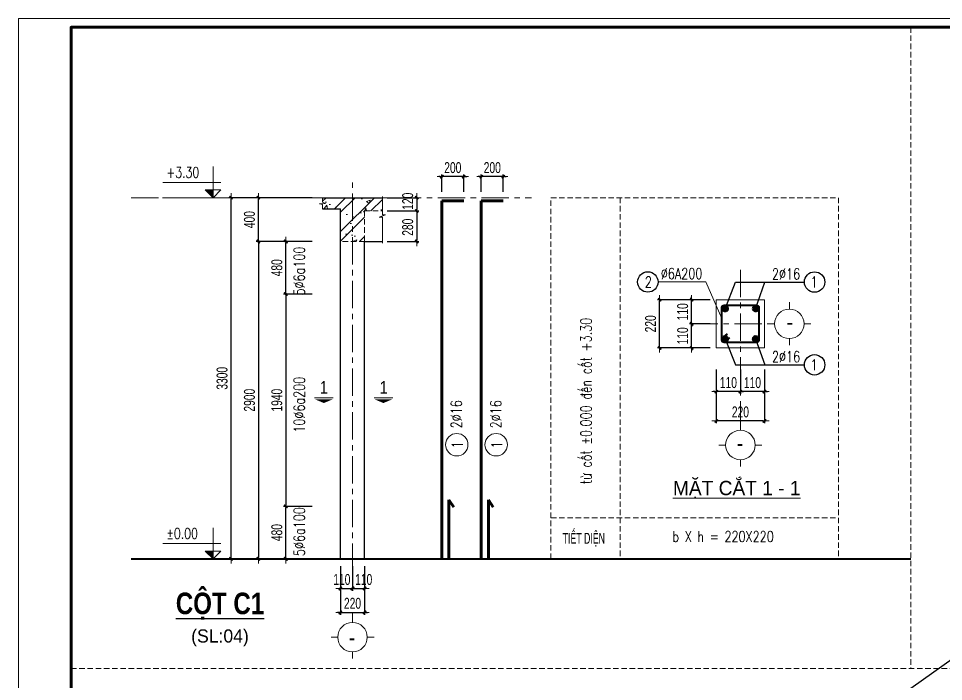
# Model space of a CAD drawing. Header units: millimetres. Extents: x 19378 to 270036, y -611253 to -548347.
# Drawn here: x 211236 to 219682, y -554406 to -548347 of the extents above; entities that cross this region are included whole.
import ezdxf
from ezdxf.enums import TextEntityAlignment as Align

# ---------------------------------------------------------------- set-up
doc = ezdxf.new("R2010")
doc.units = ezdxf.units.MM
doc.header["$MEASUREMENT"] = 0
doc.header["$PDMODE"] = 32
for name, pattern in [('CENTERX2', [4, 2.5, -0.5, 0.5, -0.5]), ('DASHDOT', [1, 0.5, -0.25, 0, -0.25]), ('HIDDEN', [0.375, 0.25, -0.125])]:
    doc.linetypes.add(name, pattern=pattern)
doc.layers.get('Defpoints').update_dxf_attribs({"color": 1})
for name, color, linetype, lineweight in [('7', 7, 'Continuous', 13), ('EG Dim', 8, 'Continuous', 15), ('EG Khac', 4, 'Continuous', 15), ('EG Net dam3', 1, 'Continuous', 60), ('EG Text1', 3, 'Continuous', 20), ('EG Text2', 7, 'Continuous', 20), ('ISO', 153, 'Continuous', 13), ('Khac', 156, 'Continuous', 9), ('LC Dim', 8, 'Continuous', 18), ('LC Hatch', 252, 'Continuous', 9), ('LC ISO', 153, 'Continuous', 13), ('LC MANH DUT', 35, 'HIDDEN', 5), ('LC Net dam2', 6, 'Continuous', 40), ('LC Net dam3', 1, 'Continuous', 60), ('LC Net manh', 236, 'Continuous', 5), ('LC Net thay', 7, 'Continuous', 25), ('LC Net truc', 8, 'DASHDOT', 13), ('LC Text1', 3, 'Continuous', 20), ('LC Text2', 7, 'Continuous', 25), ('TEXT2', 7, 'Continuous', 18)]:
    doc.layers.add(name, color=color, linetype=linetype, lineweight=lineweight)
doc.layers.add('KCS_Plotter', color=11, linetype='Continuous', plot=False)
doc.layers.add('Khungten_LCDI', color=7, linetype='Continuous')
doc.layers.add('Kichthuoc', color=9, linetype='Continuous')
doc.styles.add('EG 1', font='VHAVANB.TTF')
doc.styles.add('EG Hai', font='VHARIALN.TTF', dxfattribs={"width": 0.7})
doc.styles.add('EG Huy', font='vnsimli.shx', dxfattribs={"width": 0.75})
doc.styles.add('HOATBIF', font='hoatbif.shx', dxfattribs={"width": 0.7})
doc.styles.add('Khungten', font='VHAVAN.TTF', dxfattribs={"width": 0.9, "height": 5000})
doc.styles.add('LC 1', font='VHAVANB.TTF')
doc.styles.add('LC 3', font='vnsimli.shx', dxfattribs={"width": 0.75})
doc.styles.add('LC3', font='VHARIALB.TTF', dxfattribs={"width": 0.8})
doc.styles.add('RMS2', font='romans.shx', dxfattribs={"width": 0.75})
doc.styles.add('Title', font='VHBLACK.TTF', dxfattribs={"width": 0.8})
doc.dimstyles.new('1-100(1-40)', dxfattribs={"dimscale": 40, "dimtxt": 2.5, "dimasz": 0.35, "dimexe": 0.5, "dimexo": 0, "dimgap": 0.8, "dimtad": 1, "dimdec": 0, "dimzin": 0, "dimdsep": 46, "dimtxsty": 'HOATBIF', "dimblk1": 'DOT', "dimblk2": 'DOT', "dimsah": 1, "dimcen": -1, "dimdle": 1, "dimclrd": 256, "dimclre": 256, "dimclrt": 4, "dimadec": 3, "dimazin": 2, "dimtfac": 0.333333, "dimtdec": 0, "dimtix": 1, "dimtmove": 2, "dimatfit": 3, "dimldrblk": 'DOT', "dimfxl": 1, "dimtvp": 0.833333, "dimtolj": 1, "dimtzin": 0, "dimarcsym": 0})

# ---------------------------------------------------------------- blocks, each defined once
blk = doc.blocks.new('catngang')
at = {"layer": 'EG Khac', "color": 1, "ltscale": 2}
blk.add_line((0, 0), (-4.41, 0), dxfattribs=at)
blk.add_lwpolyline([(-2.21, -1.22, 0, 4.29, 0), (-2.21, -0.33, 2.5, 2.5, 0)], format="xyseb", dxfattribs=at)
at = {"layer": 'EG Khac', "color": 7, "style": 'EG 1'}
blk.add_attdef('MC', text='', height=3, dxfattribs=at).set_placement((-2.21, 2.5), align=Align.MIDDLE_CENTER)
blk = doc.blocks.new('TIEUDE2')
at = {"layer": 'LC Text2', "color": 7, "style": 'LC 1'}
blk.add_attdef('%%UTIªU§Ò', text='', height=3.5, dxfattribs=at).set_placement((0, 0), align=Align.BOTTOM_CENTER)
blk.add_attdef('TL', text='', height=2.2, dxfattribs=at).set_placement((0, -1.8), align=Align.TOP_CENTER)
blk = doc.blocks.new('CT')
at = {"layer": 'LC Text1', "lineweight": 15}
blk.add_hatch(color=4, dxfattribs=at).paths.add_polyline_path([(3.25, 1.6), (1.64, 1.6), (1.64, 0)])
at = {"layer": 'LC Text1', "color": 4, "lineweight": 15, "ltscale": 50}
for p, q in [((0.05, 3.14), (12, 3.14)), ((12.09, 0), (0, 0))]:
    blk.add_line(p, q, dxfattribs=at)
for points in [[(1.64, 6.43), (1.64, 0)], [(1.64, 0), (0.03, 1.6), (1.64, 1.6)], [(1.64, 0), (3.25, 1.6), (1.64, 1.6)]]:
    blk.add_lwpolyline(points, dxfattribs=at)
at = {"layer": 'LC Text1', "color": 4, "style": 'LC 3', "width": 0.75}
blk.add_attdef('CT', (1.91, 3.5), '', height=2.2, dxfattribs=at)
blk = doc.blocks.new('DOT')
at = {"layer": 'LC Dim'}
blk.add_line((-3, 0), (3, 0), dxfattribs=at)
at = {"layer": 'LC Dim', "color": 4}
blk.add_line((-1, -1), (1, 1), dxfattribs=at)
blk.add_lwpolyline([(0.5, 1), (-1, -0.5), (-0.5, -1), (1, 0.5)], close=True, dxfattribs=at)
blk = doc.blocks.new('*D17')
at = {"layer": 'Defpoints', "color": 0, "ltscale": 2, "transparency": 16777216}
for p in [(213676.9, -552805.2), (213916.3, -552805.2), (213916.3, -553285.2)]:
    blk.add_point(p, dxfattribs=at)
at = {"layer": 'LC Dim', "lineweight": -2, "ltscale": 2, "transparency": 16777216}
for p, q in [((213916.3, -552805.2), (213656.9, -552805.2)), ((213676.9, -553271.2), (213676.9, -552819.2)), ((213916.3, -553285.2), (213656.9, -553285.2))]:
    blk.add_line(p, q, dxfattribs=at)
at = {"layer": 'LC Dim', "lineweight": -2, "ltscale": 2, "transparency": 16777216, "xscale": 14, "yscale": 14, "zscale": 14}
for p, rotation in [((213676.9, -552805.2), 90), ((213676.9, -553285.2), 270)]:
    blk.add_blockref('DOT', p, dxfattribs=dict(at, rotation=rotation))
at = {"layer": 'LC Dim', "color": 4, "ltscale": 2, "transparency": 16777216, "insert": (213594.9, -553045.2), "char_height": 100, "attachment_point": 5, "rotation": 90, "style": 'HOATBIF'}
blk.add_mtext('\\A1;480', dxfattribs=at)
blk = doc.blocks.new('_Dot')
at = {"color": 0, "linetype": 'ByBlock', "lineweight": -2}
blk.add_line((-0.5, 0), (-1, 0), dxfattribs=at)
at = {"color": 0, "linetype": 'ByBlock', "const_width": 0.5}
blk.add_lwpolyline([(-0.25, 0, 1), (0.25, 0, 1)], format="xyb", close=True, dxfattribs=at)
blk = doc.blocks.new('*D18')
at = {"layer": 'Defpoints', "color": 0, "ltscale": 2, "transparency": 16777216}
for p in [(213676.9, -550385.2), (213916.3, -550385.2), (213916.3, -550865.2)]:
    blk.add_point(p, dxfattribs=at)
at = {"layer": 'LC Dim', "lineweight": -2, "ltscale": 2, "transparency": 16777216}
for p, q in [((213916.3, -550385.2), (213656.9, -550385.2)), ((213676.9, -550851.2), (213676.9, -550399.2)), ((213916.3, -550865.2), (213656.9, -550865.2))]:
    blk.add_line(p, q, dxfattribs=at)
at = {"layer": 'LC Dim', "lineweight": -2, "ltscale": 2, "transparency": 16777216, "xscale": 14, "yscale": 14, "zscale": 14}
for p, rotation in [((213676.9, -550385.2), 90), ((213676.9, -550865.2), 270)]:
    blk.add_blockref('DOT', p, dxfattribs=dict(at, rotation=rotation))
at = {"layer": 'LC Dim', "color": 4, "ltscale": 2, "transparency": 16777216, "insert": (213594.9, -550625.2), "char_height": 100, "attachment_point": 5, "rotation": 90, "style": 'HOATBIF'}
blk.add_mtext('\\A1;480', dxfattribs=at)
blk = doc.blocks.new('*D19')
at = {"layer": 'Defpoints', "color": 0, "ltscale": 2, "transparency": 16777216}
for p in [(213916.3, -550865.2), (213676.9, -552805.2), (213916.3, -552805.2)]:
    blk.add_point(p, dxfattribs=at)
at = {"layer": 'LC Dim', "lineweight": -2, "ltscale": 2, "transparency": 16777216}
for p, q in [((213916.3, -550865.2), (213656.9, -550865.2)), ((213676.9, -550879.2), (213676.9, -552791.2)), ((213916.3, -552805.2), (213656.9, -552805.2))]:
    blk.add_line(p, q, dxfattribs=at)
at = {"layer": 'LC Dim', "lineweight": -2, "ltscale": 2, "transparency": 16777216, "xscale": 14, "yscale": 14, "zscale": 14}
for p, rotation in [((213676.9, -550865.2), 90), ((213676.9, -552805.2), 270)]:
    blk.add_blockref('DOT', p, dxfattribs=dict(at, rotation=rotation))
at = {"layer": 'LC Dim', "color": 4, "ltscale": 2, "transparency": 16777216, "insert": (213594.9, -551835.2), "char_height": 100, "attachment_point": 5, "rotation": 90, "style": 'HOATBIF'}
blk.add_mtext('\\A1;1940', dxfattribs=at)
blk = doc.blocks.new('*D20')
at = {"layer": 'Defpoints', "color": 0, "ltscale": 2, "transparency": 16777216}
for p in [(213916.3, -550385.2), (213426.9, -553285.2), (213916.3, -553285.2)]:
    blk.add_point(p, dxfattribs=at)
at = {"layer": 'LC Dim', "lineweight": -2, "ltscale": 2, "transparency": 16777216}
for p, q in [((213916.3, -550385.2), (213406.9, -550385.2)), ((213426.9, -550399.2), (213426.9, -553271.2)), ((213916.3, -553285.2), (213406.9, -553285.2))]:
    blk.add_line(p, q, dxfattribs=at)
at = {"layer": 'LC Dim', "lineweight": -2, "ltscale": 2, "transparency": 16777216, "xscale": 14, "yscale": 14, "zscale": 14}
for p, rotation in [((213426.9, -550385.2), 90), ((213426.9, -553285.2), 270)]:
    blk.add_blockref('DOT', p, dxfattribs=dict(at, rotation=rotation))
at = {"layer": 'LC Dim', "color": 4, "ltscale": 2, "transparency": 16777216, "insert": (213344.9, -551835.2), "char_height": 100, "attachment_point": 5, "rotation": 90, "style": 'HOATBIF'}
blk.add_mtext('\\A1;2900', dxfattribs=at)
blk = doc.blocks.new('*D21')
at = {"layer": 'Defpoints', "color": 0, "ltscale": 2, "transparency": 16777216}
for p in [(213426.9, -549985.2), (213916.3, -549985.2), (213916.3, -550385.2)]:
    blk.add_point(p, dxfattribs=at)
at = {"layer": 'LC Dim', "lineweight": -2, "ltscale": 2, "transparency": 16777216}
for p, q in [((213916.3, -549985.2), (213406.9, -549985.2)), ((213426.9, -550371.2), (213426.9, -549999.2)), ((213916.3, -550385.2), (213406.9, -550385.2))]:
    blk.add_line(p, q, dxfattribs=at)
at = {"layer": 'LC Dim', "lineweight": -2, "ltscale": 2, "transparency": 16777216, "xscale": 14, "yscale": 14, "zscale": 14}
for p, rotation in [((213426.9, -549985.2), 90), ((213426.9, -550385.2), 270)]:
    blk.add_blockref('DOT', p, dxfattribs=dict(at, rotation=rotation))
at = {"layer": 'LC Dim', "color": 4, "ltscale": 2, "transparency": 16777216, "insert": (213344.9, -550185.2), "char_height": 100, "attachment_point": 5, "rotation": 90, "style": 'HOATBIF'}
blk.add_mtext('\\A1;400', dxfattribs=at)
blk = doc.blocks.new('*D22')
at = {"layer": 'Defpoints', "color": 0, "ltscale": 2, "transparency": 16777216}
for p in [(213176.9, -549985.2), (213916.3, -549985.2), (213916.3, -553285.2)]:
    blk.add_point(p, dxfattribs=at)
at = {"layer": 'LC Dim', "lineweight": -2, "ltscale": 2, "transparency": 16777216}
for p, q in [((213916.3, -549985.2), (213156.9, -549985.2)), ((213176.9, -553271.2), (213176.9, -549999.2)), ((213916.3, -553285.2), (213156.9, -553285.2))]:
    blk.add_line(p, q, dxfattribs=at)
at = {"layer": 'LC Dim', "lineweight": -2, "ltscale": 2, "transparency": 16777216, "xscale": 14, "yscale": 14, "zscale": 14}
for p, rotation in [((213176.9, -549985.2), 90), ((213176.9, -553285.2), 270)]:
    blk.add_blockref('DOT', p, dxfattribs=dict(at, rotation=rotation))
at = {"layer": 'LC Dim', "color": 4, "ltscale": 2, "transparency": 16777216, "insert": (213094.9, -551635.2), "char_height": 100, "attachment_point": 5, "rotation": 90, "style": 'HOATBIF'}
blk.add_mtext('\\A1;3300', dxfattribs=at)
blk = doc.blocks.new('*D23')
at = {"layer": 'Defpoints', "color": 0, "ltscale": 2, "transparency": 16777216}
for p in [(214175.7, -553352.8), (214285.7, -553352.8), (214285.7, -553556.3)]:
    blk.add_point(p, dxfattribs=at)
at = {"layer": 'LC Dim', "lineweight": -2, "ltscale": 2, "transparency": 16777216}
for p, q in [((214175.7, -553352.8), (214175.7, -553576.3)), ((214285.7, -553352.8), (214285.7, -553576.3)), ((214189.7, -553556.3), (214271.7, -553556.3))]:
    blk.add_line(p, q, dxfattribs=at)
at = {"layer": 'LC Dim', "lineweight": -2, "ltscale": 2, "transparency": 16777216, "xscale": 14, "yscale": 14, "zscale": 14, "rotation": 180}
blk.add_blockref('DOT', (214175.7, -553556.3), dxfattribs=at)
at = {"layer": 'LC Dim', "lineweight": -2, "ltscale": 2, "transparency": 16777216, "xscale": 14, "yscale": 14, "zscale": 14}
blk.add_blockref('DOT', (214285.7, -553556.3), dxfattribs=at)
at = {"layer": 'LC Dim', "color": 4, "ltscale": 2, "transparency": 16777216, "insert": (214188.4, -553474.3), "char_height": 100, "attachment_point": 5, "style": 'HOATBIF'}
blk.add_mtext('\\A1;110', dxfattribs=at)
blk = doc.blocks.new('*D24')
at = {"layer": 'Defpoints', "color": 0, "ltscale": 2, "transparency": 16777216}
for p in [(214285.7, -553352.8), (214395.7, -553352.8), (214395.7, -553556.3)]:
    blk.add_point(p, dxfattribs=at)
at = {"layer": 'LC Dim', "lineweight": -2, "ltscale": 2, "transparency": 16777216}
for p, q in [((214285.7, -553352.8), (214285.7, -553576.3)), ((214395.7, -553352.8), (214395.7, -553576.3)), ((214299.7, -553556.3), (214381.7, -553556.3))]:
    blk.add_line(p, q, dxfattribs=at)
at = {"layer": 'LC Dim', "lineweight": -2, "ltscale": 2, "transparency": 16777216, "xscale": 14, "yscale": 14, "zscale": 14, "rotation": 180}
blk.add_blockref('DOT', (214285.7, -553556.3), dxfattribs=at)
at = {"layer": 'LC Dim', "lineweight": -2, "ltscale": 2, "transparency": 16777216, "xscale": 14, "yscale": 14, "zscale": 14}
blk.add_blockref('DOT', (214395.7, -553556.3), dxfattribs=at)
at = {"layer": 'LC Dim', "color": 4, "ltscale": 2, "transparency": 16777216, "insert": (214387.9, -553474.3), "char_height": 100, "attachment_point": 5, "style": 'HOATBIF'}
blk.add_mtext('\\A1;110', dxfattribs=at)
blk = doc.blocks.new('*D25')
at = {"layer": 'Defpoints', "color": 0, "ltscale": 2, "transparency": 16777216}
for p in [(214175.7, -553352.8), (214395.7, -553352.8), (214395.7, -553775.3)]:
    blk.add_point(p, dxfattribs=at)
at = {"layer": 'LC Dim', "lineweight": -2, "ltscale": 2, "transparency": 16777216}
for p, q in [((214175.7, -553352.8), (214175.7, -553795.3)), ((214395.7, -553352.8), (214395.7, -553795.3)), ((214161.7, -553775.3), (214147.7, -553775.3)), ((214175.7, -553775.3), (214395.7, -553775.3)), ((214409.7, -553775.3), (214423.7, -553775.3))]:
    blk.add_line(p, q, dxfattribs=at)
at = {"layer": 'LC Dim', "lineweight": -2, "ltscale": 2, "transparency": 16777216, "xscale": 14, "yscale": 14, "zscale": 14}
blk.add_blockref('DOT', (214175.7, -553775.3), dxfattribs=at)
at = {"layer": 'LC Dim', "lineweight": -2, "ltscale": 2, "transparency": 16777216, "xscale": 14, "yscale": 14, "zscale": 14, "rotation": 180}
blk.add_blockref('DOT', (214395.7, -553775.3), dxfattribs=at)
at = {"layer": 'LC Dim', "color": 4, "ltscale": 2, "transparency": 16777216, "insert": (214285.7, -553692), "char_height": 100, "attachment_point": 5, "style": 'HOATBIF'}
blk.add_mtext('\\A1;220', dxfattribs=at)
blk = doc.blocks.new('TTRUC')
at = {"layer": 'LC ISO'}
for p, q in [((0, 6.95), (0, 10.13)), ((-6.95, 0), (-10.13, 0)), ((6.95, 0), (10.13, 0)), ((0, -6.95), (0, -10.13))]:
    blk.add_line(p, q, dxfattribs=at)
at = {"layer": 'LC Net manh'}
blk.add_circle((0, 0), 6.95, dxfattribs=at)
blk = doc.blocks.new('theptron1')
at = {"layer": 'LC Net dam3'}
for p, q in [((-0.5, 0), (0.5, 0)), ((-0.35, 0.35), (0.35, -0.35)), ((0.35, 0.35), (-0.35, -0.35)), ((0, 0.5), (0, -0.5))]:
    blk.add_line(p, q, dxfattribs=at)
blk.add_circle((0, 0), 0.5, dxfattribs=at)
blk = doc.blocks.new('*D26')
at = {"layer": 'Defpoints', "color": 0, "ltscale": 2, "transparency": 16777216}
for p in [(217382.8, -551137.3), (217551.3, -551137.3), (217551.3, -551357.3)]:
    blk.add_point(p, dxfattribs=at)
at = {"layer": 'LC Dim', "lineweight": -2, "ltscale": 2, "transparency": 16777216}
for p, q in [((217551.3, -551137.3), (217362.8, -551137.3)), ((217382.8, -551123.3), (217382.8, -551109.3)), ((217382.8, -551357.3), (217382.8, -551137.3)), ((217551.3, -551357.3), (217362.8, -551357.3)), ((217382.8, -551371.3), (217382.8, -551385.3))]:
    blk.add_line(p, q, dxfattribs=at)
at = {"layer": 'LC Dim', "lineweight": -2, "ltscale": 2, "transparency": 16777216, "xscale": 14, "yscale": 14, "zscale": 14}
for p, rotation in [((217382.8, -551137.3), 270), ((217382.8, -551357.3), 90)]:
    blk.add_blockref('DOT', p, dxfattribs=dict(at, rotation=rotation))
at = {"layer": 'LC Dim', "color": 4, "ltscale": 2, "transparency": 16777216, "insert": (217300.8, -551247.3), "char_height": 100, "attachment_point": 5, "rotation": 90, "style": 'HOATBIF'}
blk.add_mtext('\\A1;110', dxfattribs=at)
blk = doc.blocks.new('*D27')
at = {"layer": 'Defpoints', "color": 0, "ltscale": 2, "transparency": 16777216}
for p in [(217382.8, -550917.3), (217551.3, -550917.3), (217551.3, -551137.3)]:
    blk.add_point(p, dxfattribs=at)
at = {"layer": 'LC Dim', "lineweight": -2, "ltscale": 2, "transparency": 16777216}
for p, q in [((217382.8, -550903.3), (217382.8, -550889.3)), ((217551.3, -550917.3), (217362.8, -550917.3)), ((217382.8, -551137.3), (217382.8, -550917.3)), ((217551.3, -551137.3), (217362.8, -551137.3)), ((217382.8, -551151.3), (217382.8, -551165.3))]:
    blk.add_line(p, q, dxfattribs=at)
at = {"layer": 'LC Dim', "lineweight": -2, "ltscale": 2, "transparency": 16777216, "xscale": 14, "yscale": 14, "zscale": 14}
for p, rotation in [((217382.8, -550917.3), 270), ((217382.8, -551137.3), 90)]:
    blk.add_blockref('DOT', p, dxfattribs=dict(at, rotation=rotation))
at = {"layer": 'LC Dim', "color": 4, "ltscale": 2, "transparency": 16777216, "insert": (217300.8, -551027.3), "char_height": 100, "attachment_point": 5, "rotation": 90, "style": 'HOATBIF'}
blk.add_mtext('\\A1;110', dxfattribs=at)
blk = doc.blocks.new('*D28')
at = {"layer": 'Defpoints', "color": 0, "ltscale": 2, "transparency": 16777216}
for p in [(217090, -550917.3), (217551.3, -550917.3), (217551.3, -551357.3)]:
    blk.add_point(p, dxfattribs=at)
at = {"layer": 'LC Dim', "lineweight": -2, "ltscale": 2, "transparency": 16777216}
for p, q in [((217551.3, -550917.3), (217070, -550917.3)), ((217090, -551343.3), (217090, -550931.3)), ((217551.3, -551357.3), (217070, -551357.3))]:
    blk.add_line(p, q, dxfattribs=at)
at = {"layer": 'LC Dim', "lineweight": -2, "ltscale": 2, "transparency": 16777216, "xscale": 14, "yscale": 14, "zscale": 14}
for p, rotation in [((217090, -550917.3), 90), ((217090, -551357.3), 270)]:
    blk.add_blockref('DOT', p, dxfattribs=dict(at, rotation=rotation))
at = {"layer": 'LC Dim', "color": 4, "ltscale": 2, "transparency": 16777216, "insert": (217008, -551137.3), "char_height": 100, "attachment_point": 5, "rotation": 90, "style": 'HOATBIF'}
blk.add_mtext('\\A1;220', dxfattribs=at)
blk = doc.blocks.new('*D29')
at = {"layer": 'Defpoints', "color": 0, "ltscale": 2, "transparency": 16777216}
for p in [(217828, -551553.5), (218048, -551553.5), (217828, -551757)]:
    blk.add_point(p, dxfattribs=at)
at = {"layer": 'LC Dim', "lineweight": -2, "ltscale": 2, "transparency": 16777216}
for p, q in [((217828, -551553.5), (217828, -551777)), ((218048, -551553.5), (218048, -551777)), ((217814, -551757), (217800, -551757)), ((218048, -551757), (217828, -551757)), ((218062, -551757), (218076, -551757))]:
    blk.add_line(p, q, dxfattribs=at)
at = {"layer": 'LC Dim', "lineweight": -2, "ltscale": 2, "transparency": 16777216, "xscale": 14, "yscale": 14, "zscale": 14}
blk.add_blockref('DOT', (217828, -551757), dxfattribs=at)
at = {"layer": 'LC Dim', "lineweight": -2, "ltscale": 2, "transparency": 16777216, "xscale": 14, "yscale": 14, "zscale": 14, "rotation": 180}
blk.add_blockref('DOT', (218048, -551757), dxfattribs=at)
at = {"layer": 'LC Dim', "color": 4, "ltscale": 2, "transparency": 16777216, "insert": (217938, -551675), "char_height": 100, "attachment_point": 5, "style": 'HOATBIF'}
blk.add_mtext('\\A1;110', dxfattribs=at)
blk = doc.blocks.new('*D30')
at = {"layer": 'Defpoints', "color": 0, "ltscale": 2, "transparency": 16777216}
for p in [(217608, -551553.5), (217828, -551553.5), (217608, -551757)]:
    blk.add_point(p, dxfattribs=at)
at = {"layer": 'LC Dim', "lineweight": -2, "ltscale": 2, "transparency": 16777216}
for p, q in [((217608, -551553.5), (217608, -551777)), ((217828, -551553.5), (217828, -551777)), ((217594, -551757), (217580, -551757)), ((217828, -551757), (217608, -551757)), ((217842, -551757), (217856, -551757))]:
    blk.add_line(p, q, dxfattribs=at)
at = {"layer": 'LC Dim', "lineweight": -2, "ltscale": 2, "transparency": 16777216, "xscale": 14, "yscale": 14, "zscale": 14}
blk.add_blockref('DOT', (217608, -551757), dxfattribs=at)
at = {"layer": 'LC Dim', "lineweight": -2, "ltscale": 2, "transparency": 16777216, "xscale": 14, "yscale": 14, "zscale": 14, "rotation": 180}
blk.add_blockref('DOT', (217828, -551757), dxfattribs=at)
at = {"layer": 'LC Dim', "color": 4, "ltscale": 2, "transparency": 16777216, "insert": (217718, -551675), "char_height": 100, "attachment_point": 5, "style": 'HOATBIF'}
blk.add_mtext('\\A1;110', dxfattribs=at)
blk = doc.blocks.new('*D31')
at = {"layer": 'Defpoints', "color": 0, "ltscale": 2, "transparency": 16777216}
for p in [(217608, -551553.5), (218048, -551553.5), (217608, -552024.9)]:
    blk.add_point(p, dxfattribs=at)
at = {"layer": 'LC Dim', "lineweight": -2, "ltscale": 2, "transparency": 16777216}
for p, q in [((217608, -551553.5), (217608, -552044.9)), ((218048, -551553.5), (218048, -552044.9)), ((218034, -552024.9), (217622, -552024.9))]:
    blk.add_line(p, q, dxfattribs=at)
at = {"layer": 'LC Dim', "lineweight": -2, "ltscale": 2, "transparency": 16777216, "xscale": 14, "yscale": 14, "zscale": 14, "rotation": 180}
blk.add_blockref('DOT', (217608, -552024.9), dxfattribs=at)
at = {"layer": 'LC Dim', "lineweight": -2, "ltscale": 2, "transparency": 16777216, "xscale": 14, "yscale": 14, "zscale": 14}
blk.add_blockref('DOT', (218048, -552024.9), dxfattribs=at)
at = {"layer": 'LC Dim', "color": 4, "ltscale": 2, "transparency": 16777216, "insert": (217828, -551942.9), "char_height": 100, "attachment_point": 5, "style": 'HOATBIF'}
blk.add_mtext('\\A1;220', dxfattribs=at)
blk = doc.blocks.new('*D32')
at = {"layer": 'Defpoints', "color": 0, "ltscale": 2, "transparency": 16777216}
for p in [(214602.6, -549985.2), (214602.6, -550105.2), (214871.9, -550105.2)]:
    blk.add_point(p, dxfattribs=at)
at = {"layer": 'LC Dim', "lineweight": -2, "ltscale": 2, "transparency": 16777216}
for p, q in [((214602.6, -549985.2), (214891.9, -549985.2)), ((214871.9, -549999.2), (214871.9, -550091.2)), ((214602.6, -550105.2), (214891.9, -550105.2))]:
    blk.add_line(p, q, dxfattribs=at)
at = {"layer": 'LC Dim', "lineweight": -2, "ltscale": 2, "transparency": 16777216, "xscale": 14, "yscale": 14, "zscale": 14}
for p, rotation in [((214871.9, -549985.2), 90), ((214871.9, -550105.2), 270)]:
    blk.add_blockref('DOT', p, dxfattribs=dict(at, rotation=rotation))
at = {"layer": 'LC Dim', "color": 4, "ltscale": 2, "transparency": 16777216, "insert": (214789.9, -550017.1), "char_height": 100, "attachment_point": 5, "rotation": 90, "style": 'HOATBIF'}
blk.add_mtext('\\A1;120', dxfattribs=at)
blk = doc.blocks.new('*D33')
at = {"layer": 'Defpoints', "color": 0, "ltscale": 2, "transparency": 16777216}
for p in [(214602.6, -550105.2), (214602.6, -550385.2), (214871.9, -550385.2)]:
    blk.add_point(p, dxfattribs=at)
at = {"layer": 'LC Dim', "lineweight": -2, "ltscale": 2, "transparency": 16777216}
for p, q in [((214602.6, -550105.2), (214891.9, -550105.2)), ((214871.9, -550119.2), (214871.9, -550371.2)), ((214602.6, -550385.2), (214891.9, -550385.2))]:
    blk.add_line(p, q, dxfattribs=at)
at = {"layer": 'LC Dim', "lineweight": -2, "ltscale": 2, "transparency": 16777216, "xscale": 14, "yscale": 14, "zscale": 14}
for p, rotation in [((214871.9, -550105.2), 90), ((214871.9, -550385.2), 270)]:
    blk.add_blockref('DOT', p, dxfattribs=dict(at, rotation=rotation))
at = {"layer": 'LC Dim', "color": 4, "ltscale": 2, "transparency": 16777216, "insert": (214789.9, -550254.5), "char_height": 100, "attachment_point": 5, "rotation": 90, "style": 'HOATBIF'}
blk.add_mtext('\\A1;280', dxfattribs=at)
blk = doc.blocks.new('*D34')
at = {"layer": 'Defpoints', "color": 0, "ltscale": 2, "transparency": 16777216}
for p in [(215101.5, -549792.3), (215101.5, -549931.3), (215301.7, -549931.3)]:
    blk.add_point(p, dxfattribs=at)
at = {"layer": 'LC Dim', "lineweight": -2, "ltscale": 2, "transparency": 16777216}
for p, q in [((215087.5, -549792.3), (215073.5, -549792.3)), ((215101.5, -549931.3), (215101.5, -549772.3)), ((215301.7, -549792.3), (215101.5, -549792.3)), ((215301.7, -549931.3), (215301.7, -549772.3)), ((215315.7, -549792.3), (215329.7, -549792.3))]:
    blk.add_line(p, q, dxfattribs=at)
at = {"layer": 'LC Dim', "lineweight": -2, "ltscale": 2, "transparency": 16777216, "xscale": 14, "yscale": 14, "zscale": 14}
blk.add_blockref('DOT', (215101.5, -549792.3), dxfattribs=at)
at = {"layer": 'LC Dim', "lineweight": -2, "ltscale": 2, "transparency": 16777216, "xscale": 14, "yscale": 14, "zscale": 14, "rotation": 180}
blk.add_blockref('DOT', (215301.7, -549792.3), dxfattribs=at)
at = {"layer": 'LC Dim', "color": 4, "ltscale": 2, "transparency": 16777216, "insert": (215201.6, -549710.3), "char_height": 100, "attachment_point": 5, "style": 'HOATBIF'}
blk.add_mtext('\\A1;200', dxfattribs=at)
blk = doc.blocks.new('TIEUDE1')
at = {"layer": 'LC Text2', "color": 7, "style": 'LC 1'}
blk.add_attdef('TIªU§Ò', text='', height=5, dxfattribs=at).set_placement((0, 0), align=Align.BOTTOM_CENTER)
blk.add_attdef('TL', text='', height=3, dxfattribs=at).set_placement((0, -2), align=Align.TOP_CENTER)
blk = doc.blocks.new('*D35')
at = {"layer": 'Defpoints', "color": 0, "ltscale": 2, "transparency": 16777216}
for p in [(215462, -549792.3), (215462, -549931.3), (215662.2, -549931.3)]:
    blk.add_point(p, dxfattribs=at)
at = {"layer": 'LC Dim', "lineweight": -2, "ltscale": 2, "transparency": 16777216}
for p, q in [((215448, -549792.3), (215434, -549792.3)), ((215462, -549931.3), (215462, -549772.3)), ((215662.2, -549792.3), (215462, -549792.3)), ((215662.2, -549931.3), (215662.2, -549772.3)), ((215676.2, -549792.3), (215690.2, -549792.3))]:
    blk.add_line(p, q, dxfattribs=at)
at = {"layer": 'LC Dim', "lineweight": -2, "ltscale": 2, "transparency": 16777216, "xscale": 14, "yscale": 14, "zscale": 14}
blk.add_blockref('DOT', (215462, -549792.3), dxfattribs=at)
at = {"layer": 'LC Dim', "lineweight": -2, "ltscale": 2, "transparency": 16777216, "xscale": 14, "yscale": 14, "zscale": 14, "rotation": 180}
blk.add_blockref('DOT', (215662.2, -549792.3), dxfattribs=at)
at = {"layer": 'LC Dim', "color": 4, "ltscale": 2, "transparency": 16777216, "insert": (215562.1, -549710.3), "char_height": 100, "attachment_point": 5, "style": 'HOATBIF'}
blk.add_mtext('\\A1;200', dxfattribs=at)
blk = doc.blocks.new('Nha o can bo nhan vien Trung doan')
at = {"layer": 'Defpoints', "lineweight": 0}
blk.add_lwpolyline([(-1200, -14850), (-1200, 14850), (40800, 14850), (40800, -14850)], close=True, dxfattribs=at)
at = {"layer": 'Khungten_LCDI', "color": 5, "lineweight": 60}
blk.add_lwpolyline([(0, -14650), (0, 14650), (40600, 14650), (40600, -14650)], close=True, dxfattribs=at)
at = {"color": 7, "style": 'Khungten', "width": 0.8}
for tag, p in [('REVISION', (39499, -10746)), ('NGAYHT', (39546, -11609))]:
    blk.add_attdef(tag, text='', height=200, dxfattribs=at).set_placement(p, align=Align.CENTER)
at = {"layer": 'LC Text1', "style": 'Title', "width": 1.485915}
for tag, p, p2 in [('TENBANVE1', (36913, -8886), (40339, -8886)), ('TENBANVE2', (36913, -9562), (40339, -9562))]:
    blk.add_attdef(tag, text='', height=250, dxfattribs=at).set_placement(p, p2, align=Align.FIT)
at = {"layer": 'LC Text1', "style": 'Title', "width": 0.7}
blk.add_attdef('SOBANVE', text='', height=250, dxfattribs=at).set_placement((39562, -13896), align=Align.CENTER)

msp = doc.modelspace()

# ---------------------------------------------------------------- hatches: boundary and pattern name
at = {"layer": 'LC Hatch', "ltscale": 2}
h = msp.add_hatch(dxfattribs=at)
h.set_pattern_fill('BTCT', color=256, scale=50)
h.set_pattern_definition([(50, (8e-10, 0), (358.63009, -31.37607), [37.5, -412.5]), (355, (8e-10, 0), (-69.37567, 376.09607), [30, -330]), (100.4514, (29.9, -2.6), (289.2547, 344.71977), [31.8701, -350.57106]), (46.1842, (8e-10, 100), (533.62052, -82.7595), [56.25, -618.75]), (96.6356, (44.47, 93.1), (467.33135, 487.05894), [47.80514, -525.8565]), (351.1842, (8e-10, 100), (467.33097, 487.0593), [45, -495]), (21, (50, 75), (298.45353, -201.30945), [37.5, -412.5]), (326, (50, 75), (121.65767, 362.57502), [30, -330]), (71.4514, (74.87, 58.22), (420.11131, 161.26525), [31.8701, -350.57106]), (37.5, (8e-10, 0), (6.079928, 166.446927), [0, -326, 0, -335, 0, -331.25]), (7.5, (8e-10, 0), (131.53477, 197.205856), [0, -191, 0, -318.5, 0, -126.25]), (327.5, (-111.5, 0), (266.911218, -11.277436), [0, -125, 0, -390, 0, -517.5]), (317.5, (-161.5, 0), (291.593085, 50.05249), [0, -162.5, 0, -259, 0, -367.5]), (45, (8e-10, 0), (-132.58252, 132.58252), []), (45, (88.39, 0), (-132.58252, 132.58252), [])])
h.paths.add_polyline_path([(214558.6, -549985.2), (214285.7, -549985.2), (214285.7, -550385.2), (214395.7, -550385.2), (214395.7, -550105.2), (214558.6, -550105.2)])
h.paths.add_polyline_path([(214175.7, -549985.2), (214012.9, -549985.2), (214012.9, -550026.6), (214038.2, -550036.4), (213985.1, -550039.5), (214012.9, -550047.6), (214012.9, -550085.2), (214175.7, -550085.2)])
h.paths.add_polyline_path([(214285.7, -549985.2), (214175.7, -549985.2), (214175.7, -550385.2), (214285.7, -550385.2)])

# ---------------------------------------------------------------- linework, layer by layer
at = {"layer": '7'}
msp.add_lwpolyline([(218048, -550917.3), (218048, -551357.3), (217608, -551357.3), (217608, -550917.3)], close=True, dxfattribs=at)
at = {"layer": 'EG Net dam3', "ltscale": 500}
for p, q in [((215101.5, -553285.2), (215101.5, -550014.8)), ((215101.5, -550014.8), (215301.7, -550014.8)), ((215462, -553285.2), (215462, -550014.8)), ((215462, -550014.8), (215662.2, -550014.8)), ((215165.8, -553285.2), (215165.8, -552745.2)), ((215165.8, -552745.2), (215209.9, -552811.8)), ((215526.3, -553285.2), (215526.3, -552745.2)), ((215526.3, -552745.2), (215570.4, -552811.8))]:
    msp.add_line(p, q, dxfattribs=at)
at = {"layer": 'EG Text2', "linetype": 'ByBlock'}
for centre in [(215237.4, -552242), (215597.9, -552242)]:
    msp.add_circle(centre, 102.9, dxfattribs=at)
at = {"layer": 'ISO'}
for points in [[(214558.6, -549973.3), (214558.6, -550141), (214586.3, -550141), (214528.2, -550162), (214558.6, -550162), (214558.6, -550401.3)], [(214012.9, -550085.2), (214012.9, -550047.6), (213985.1, -550039.5), (214038.2, -550036.4), (214012.9, -550026.6), (214012.9, -549985.2)]]:
    msp.add_lwpolyline(points, dxfattribs=at)
at = {"layer": 'KCS_Plotter', "ltscale": 2}
msp.add_line((211235.6, -560227.2), (228035.6, -548347.2), dxfattribs=at)
at = {"layer": 'LC Dim', "ltscale": 2}
for p, q in [((217512.7, -550755), (217075.7, -550755)), ((217658.8, -551087.6), (217512.7, -550755)), ((218003.5, -550755.5), (218412.5, -550755.5)), ((218003.5, -551512), (218412.5, -551512))]:
    msp.add_line(p, q, dxfattribs=at)
at = {"layer": 'LC MANH DUT', "ltscale": 200}
for p, q in [((219385.4, -548427.2), (219385.4, -554287.2)), ((216728.8, -549985.2), (216728.8, -553285.2)), ((214395.7, -550105.2), (214395.7, -550385.2)), ((214395.7, -550105.2), (214558.6, -550105.2)), ((214395.7, -550385.2), (214175.7, -550385.2)), ((216097.6, -552911), (218725.1, -552911)), ((211715.6, -554287.2), (226355.6, -554287.2))]:
    msp.add_line(p, q, dxfattribs=at)
msp.add_lwpolyline([(216097.6, -553285.2), (216097.6, -549985.2), (218725.1, -549985.2), (218725.1, -553285.2)], dxfattribs=at)
at = {"layer": 'LC Net dam2'}
for p, q in [((217658.8, -551272.3), (217709.2, -551229.1)), ((217681.5, -551306.6), (217731.9, -551263.4))]:
    msp.add_line(p, q, dxfattribs=at)
msp.add_lwpolyline([(217997.2, -550988), (217997.2, -551286.6, -0.414214), (217977.2, -551306.6), (217678.8, -551306.6, -0.414214), (217658.8, -551286.6), (217658.8, -550988, -0.414214), (217678.8, -550968), (217977.2, -550968, -0.414214)], format="xyb", close=True, dxfattribs=at)
at = {"layer": 'LC Net dam2', "ltscale": 2}
msp.add_lwpolyline([(212263.7, -553285.2), (219385.4, -553285.2)], dxfattribs=at)
at = {"layer": 'LC Net thay'}
for p, q in [((214012.9, -549985.2), (214558.6, -549985.2)), ((214012.9, -550085.2), (214175.7, -550085.2)), ((214175.7, -553285.2), (214175.7, -550085.2)), ((214395.7, -553285.2), (214395.7, -550385.2)), ((214395.7, -550385.2), (214558.6, -550385.2))]:
    msp.add_line(p, q, dxfattribs=at)
at = {"layer": 'LC Net truc', "linetype": 'CENTERX2', "ltscale": 100}
for p, q in [((214285.7, -553395.3), (214285.7, -549838.3)), ((212263.7, -549985.2), (215920.5, -549985.2)), ((217828, -550643.4), (217828, -552048.4)), ((217373.2, -551137.3), (218078.2, -551137.3)), ((214285.7, -553775.3), (214285.7, -553804.2))]:
    msp.add_line(p, q, dxfattribs=at)
at = {"layer": 'LC Text2', "linetype": 'ByBlock'}
for centre in [(216982.7, -550755), (218505.5, -550755.5), (218505.5, -551512)]:
    msp.add_circle(centre, 93.1, dxfattribs=at)

# ---------------------------------------------------------------- block references
at = {"layer": 'EG Dim', "yscale": 42.40098003740421}
for p, xscale, zscale, rotation in [((217689.1, -550998.9), 42.40098003740421, 42.40098003740421, 90), ((217966.9, -550998.9), -42.40098003740421, 42.40098003745079, 270), ((217689.1, -551275.8), -42.40098003740421, 42.40098003745079, 90), ((217966.9, -551275.8), 42.40098003740421, 42.40098003740421, 270)]:
    msp.add_blockref('theptron1', p, dxfattribs=dict(at, xscale=xscale, zscale=zscale, rotation=rotation))
at = {"layer": 'EG Text1'}
ref = msp.add_blockref('CT', (213085.1, -549985.2), dxfattribs=dict(at, xscale=-44.25072279153392, yscale=44.25072279159212, zscale=44.25072279160228))
ref.add_attrib('CT', '+3.30', (212585.9, -549802), dxfattribs={"layer": 'Khac', "color": 3, "height": 97.35, "style": 'EG Huy', "width": 0.75})
ref = msp.add_blockref('CT', (213085.1, -553285.2), dxfattribs=dict(at, xscale=-44.25072279153392, yscale=44.25072279159212, zscale=44.25072279160228))
ref.add_attrib('CT', '%%p0.00', (212585.9, -553102), dxfattribs={"layer": 'Khac', "color": 3, "height": 97.35, "style": 'EG Huy', "width": 0.75})
at = {"layer": 'EG Text2'}
ref = msp.add_blockref('catngang', (214109.2, -551814.1), dxfattribs=dict(at, xscale=38.47888938407414, yscale=38.47888938407414, zscale=38.47888938407414))
ref.add_attrib('MC', '1', dxfattribs={"layer": 'Khac', "color": 7, "height": 115.4, "style": 'EG Hai'}).set_placement((214024.3, -551717.9), align=Align.MIDDLE_CENTER)
ref = msp.add_blockref('catngang', (214482.8, -551814.1), dxfattribs=dict(at, xscale=-38.47888938407414, yscale=38.47888938395772, zscale=38.47888938399652))
ref.add_attrib('MC', '1', dxfattribs={"layer": 'Khac', "color": 7, "height": 115.4, "style": 'EG Hai'}).set_placement((214570.8, -551717.9), align=Align.MIDDLE_CENTER)
ref = msp.add_blockref('TIEUDE2', (217794.3, -552742.5), dxfattribs=dict(at, xscale=38.47888938407414, yscale=38.47888938407414, zscale=38.47888938407414))
ref.add_attrib('%%UTIªU§Ò', '%%UmÆt c¾t 1 - 1', dxfattribs={"layer": 'TEXT2', "color": 7, "height": 130.68, "style": 'EG 1'}).set_placement((217794.3, -552742.5), align=Align.BOTTOM_CENTER)
at = {"layer": 'Kichthuoc', "xscale": 19.39036266761832, "yscale": 19.39036266761832, "zscale": 19.39036266761832}
for p in [(218274.7, -551137.3), (217828, -552244.8), (214285.7, -554000.7)]:
    msp.add_blockref('TTRUC', p, dxfattribs=at)
at = {"layer": 'LC Net thay', "xscale": 0.3999999999995706, "yscale": 0.3999999999995706, "zscale": 0.3999999999995706}
msp.add_blockref('Nha o can bo nhan vien Trung doan', (211715.6, -554287.2), dxfattribs=at)
at = {"layer": 'LC Text2'}
ref = msp.add_blockref('TIEUDE1', (213075.6, -553849.7), dxfattribs=dict(at, xscale=40, yscale=40, zscale=40))
ref.add_attrib('TIªU§Ò', '%%UCéT C1', dxfattribs={"color": 7, "height": 196.98, "style": 'LC3', "width": 0.8}).set_placement((213075.6, -553849.7), align=Align.BOTTOM_CENTER)
ref.add_attrib('TL', '(sl:04)', dxfattribs={"color": 7, "height": 120, "style": 'LC 1'}).set_placement((213075.6, -553929.7), align=Align.TOP_CENTER)

# ---------------------------------------------------------------- texts
at = {"layer": 'EG Text1', "color": 3, "style": 'EG Huy', "width": 0.75}
msp.add_text('tõ cèt %%P0.000 ®Õn cèt +3.30', height=100, rotation=90, dxfattribs=at).set_placement((216468.3, -552602.2))
msp.add_text('b X h = 220X220', height=100, dxfattribs=at).set_placement((217206.7, -553131))
at = {"layer": 'EG Text2', "linetype": 'ByBlock', "style": 'RMS2', "width": 0.75}
for s, p in [('5%%C6a100', (213849.6, -550878.8)), ('10%%C6a200', (213849.6, -552132.6)), ('2%%C16', (215284.2, -552092.5)), ('2%%C16', (215644.7, -552092.5)), ('5%%C6a100', (213849.6, -553259.8))]:
    msp.add_text(s, height=100, rotation=90, dxfattribs=at).set_placement(p)
for p in [(215243.2, -552242), (215603.7, -552242)]:
    msp.add_text('1', height=100, rotation=90, dxfattribs=at).set_placement(p, align=Align.MIDDLE_CENTER)
at = {"layer": 'EG Text2', "lineweight": -2, "style": 'EG Hai', "width": 0.7}
msp.add_text('tiÕt diÖn', height=100, dxfattribs=at).set_placement((216204.9, -553147.6))
at = {"layer": 'LC Text1', "ltscale": 0.2, "style": 'LC 1', "width": 0.9}
for p in [(218278.6, -551240.1), (217824.4, -552347.6), (214280.6, -554124)]:
    msp.add_text('-', height=150, dxfattribs=at).set_placement(p, align=Align.BOTTOM_CENTER)
at = {"layer": 'LC Text2', "linetype": 'ByBlock', "style": 'LC 3', "width": 0.75}
for s, p in [('%%C6A200', (217101.2, -550727.9)), ('2%%C16', (218116.1, -550731.5)), ('2%%C16', (218116.1, -551488))]:
    msp.add_text(s, height=100, dxfattribs=at).set_placement(p)
for s, p in [('2', (216987.9, -550755)), ('1', (218500.3, -550755.5)), ('1', (218500.3, -551512))]:
    msp.add_text(s, height=100, dxfattribs=at).set_placement(p, align=Align.MIDDLE_CENTER)

# ---------------------------------------------------------------- dimensions: what is measured, and where the dimension line sits
at = {"layer": 'LC Dim', "ltscale": 2}
for base, p1, p2, angle, picture, middle in [((215101.5, -549792.3), (215301.7, -549931.3), (215101.5, -549931.3), 180, '*D34', (215201.6, -549710.3)), ((215462, -549792.3), (215662.2, -549931.3), (215462, -549931.3), 180, '*D35', (215562.1, -549710.3)), ((213176.9, -549985.2), (213916.3, -553285.2), (213916.3, -549985.2), 90, '*D22', (213094.9, -551635.2)), ((213426.9, -549985.2), (213916.3, -550385.2), (213916.3, -549985.2), 90, '*D21', (213344.9, -550185.2)), ((213426.9, -553285.2), (213916.3, -550385.2), (213916.3, -553285.2), 90, '*D20', (213344.9, -551835.2)), ((213676.9, -550385.2), (213916.3, -550865.2), (213916.3, -550385.2), 90, '*D18', (213594.9, -550625.2)), ((213676.9, -552805.2), (213916.3, -550865.2), (213916.3, -552805.2), 90, '*D19', (213594.9, -551835.2)), ((213676.9, -552805.2), (213916.3, -553285.2), (213916.3, -552805.2), 90, '*D17', (213594.9, -553045.2))]:
    dim = msp.add_linear_dim(base=base, p1=p1, p2=p2, angle=angle, dimstyle='1-100(1-40)', dxfattribs=at)
    dim.commit()
    dim.dimension.update_dxf_attribs({"geometry": picture, "text_midpoint": middle})
for base, p1, p2, picture, middle in [((214871.9, -550105.2), (214602.6, -549985.2), (214602.6, -550105.2), '*D32', (214789.9, -550017.1)), ((214871.9, -550385.2), (214602.6, -550105.2), (214602.6, -550385.2), '*D33', (214789.9, -550254.5))]:
    dim = msp.add_linear_dim(base=base, p1=p1, p2=p2, angle=90, dimstyle='1-100(1-40)', dxfattribs=at)
    dim.commit()
    dim.dimension.update_dxf_attribs({"geometry": picture, "text_midpoint": middle, "dimtype": 160})
for base, p1, p2, angle, picture, middle in [((217090, -550917.3), (217551.3, -551357.3), (217551.3, -550917.3), 90, '*D28', (217008, -551137.3)), ((217382.8, -550917.3), (217551.3, -551137.3), (217551.3, -550917.3), 90, '*D27', (217300.8, -551027.3)), ((217382.8, -551137.3), (217551.3, -551357.3), (217551.3, -551137.3), 90, '*D26', (217300.8, -551247.3)), ((217608, -551757), (217828, -551553.5), (217608, -551553.5), 180, '*D30', (217718, -551675)), ((217608, -552024.9), (218048, -551553.5), (217608, -551553.5), 180, '*D31', (217828, -551942.9)), ((217828, -551757), (218048, -551553.5), (217828, -551553.5), 180, '*D29', (217938, -551675))]:
    dim = msp.add_linear_dim(base=base, p1=p1, p2=p2, angle=angle, dimstyle='1-100(1-40)', override={"dimlfac": 0.5}, dxfattribs=at)
    dim.commit()
    dim.dimension.update_dxf_attribs({"geometry": picture, "text_midpoint": middle})
for base, p1, p2, picture, middle in [((214285.7, -553556.3), (214175.7, -553352.8), (214285.7, -553352.8), '*D23', (214188.4, -553474.3)), ((214395.7, -553556.3), (214285.7, -553352.8), (214395.7, -553352.8), '*D24', (214387.9, -553474.3))]:
    dim = msp.add_linear_dim(base=base, p1=p1, p2=p2, dimstyle='1-100(1-40)', dxfattribs=at)
    dim.commit()
    dim.dimension.update_dxf_attribs({"geometry": picture, "text_midpoint": middle, "dimtype": 160})
dim = msp.add_linear_dim(base=(214395.7, -553775.3), p1=(214175.7, -553352.8), p2=(214395.7, -553352.8), dimstyle='1-100(1-40)', override={"dimtad": 0}, dxfattribs=at)
dim.commit()
dim.dimension.update_dxf_attribs({"geometry": '*D25', "text_midpoint": (214285.7, -553692)})

# ---------------------------------------------------------------- leaders
for points in [[(217689.1, -550998.9), (217784.6, -550755.5), (218412.5, -550755.5)], [(217966.9, -550998.9), (218050.1, -550755.5), (218412.5, -550755.5)], [(217689.1, -551275.8), (217784.6, -551512), (218412.5, -551512)], [(217966.9, -551275.8), (218050.1, -551512), (218412.5, -551512)]]:
    msp.add_leader(points, dimstyle='1-100(1-40)', override={"dimlfac": 0.5}, dxfattribs=at)

doc.saveas('drawing.dxf')
